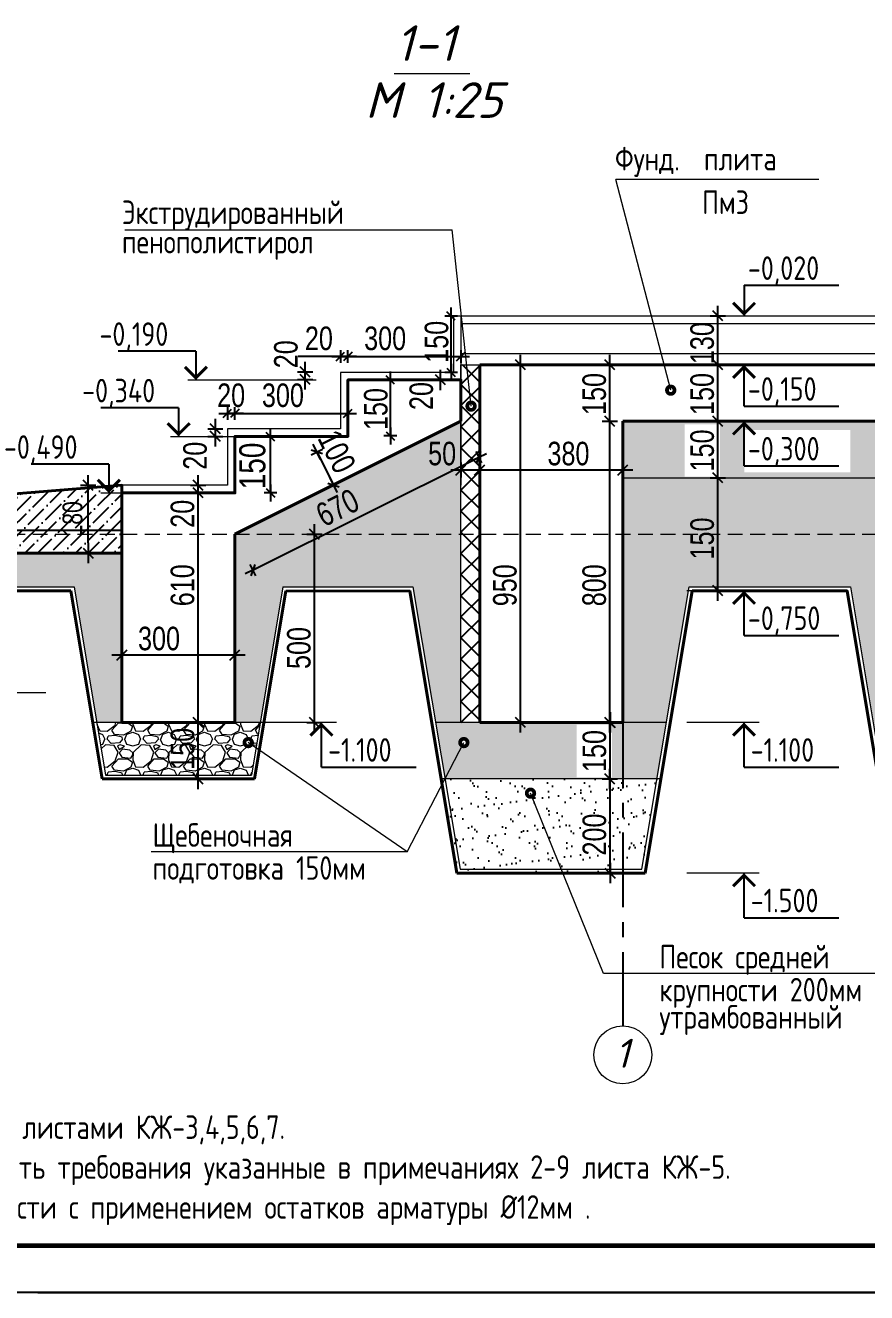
# Model space of a CAD drawing. Extents: x -12289450 to -10763036, y -7834513 to -6150123.
# Drawn here: x -11049079 to -11040144, y -7834506 to -7821041 of the extents above; entities that cross this region are included whole.
import ezdxf

# ---------------------------------------------------------------- set-up
doc = ezdxf.new("R2010")
doc.units = 0
doc.header["$LTSCALE"] = 25
doc.header["$PDMODE"] = 35
doc.linetypes.add('CENTER', pattern=[50.8, 31.75, -6.35, 6.35, -6.35])
doc.linetypes.add('HIDDEN', pattern=[9.525, 6.35, -3.175])
doc.layers.get('DefPoints').update_dxf_attribs({"color": 10, "lineweight": 30})
for name, color, linetype in [('003-ТЕКСТ', 7, 'Continuous'), ('005-РАЗМЕРЫ', 252, 'Continuous'), ('008-ШТРИХОВКА', 252, 'Continuous'), ('014-ОСИ', 251, 'CENTER'), ('Annotation - Text', 7, 'Continuous')]:
    doc.layers.add(name, color=color, linetype=linetype)
for name, color, linetype, lineweight in [('СТЕНЫ', 5, 'Continuous', 40), ('Текст AMS', 7, 'Continuous', 9), ('ФУНДАМЕНТ', 5, 'Continuous', 30)]:
    doc.layers.add(name, color=color, linetype=linetype, lineweight=lineweight)
doc.styles.add('gismo', font='isocpeui.ttf')
doc.styles.add('GOST 2.304', font='cs_gost2304.shx')
doc.styles.add('TXT0', font='txt', dxfattribs={"width": 0.8})
doc.dimstyles.new('Копия РАЗМЕРЫ22', dxfattribs={"dimscale": 30, "dimtxt": 3.7, "dimasz": 0.06, "dimexe": 0, "dimexo": 0, "dimgap": 0.7, "dimtad": 1, "dimdec": 0, "dimzin": 0, "dimdsep": 46, "dimtxsty": 'TXT0', "dimblk1": 'A8MITTA', "dimblk2": 'A8MITTA', "dimsah": 1, "dimcen": 0.2, "dimse1": 1, "dimse2": 1, "dimadec": 0, "dimazin": 0, "dimtp": 6, "dimtm": 6, "dimtfac": 1, "dimtdec": 0, "dimtofl": 0, "dimtmove": 0, "dimatfit": 3, "dimldrblk": 'A8MITTA', "dimfxl": 0, "dimtolj": 1, "dimtzin": 0, "dimarcsym": 0})

# ---------------------------------------------------------------- blocks, each defined once
blk = doc.blocks.new('A8MITTA', base_point=(3180, 3140))
for p, q in [((3170, 3130), (3190, 3150)), ((3180, 3155), (3180, 3125)), ((3160, 3140), (3200, 3140))]:
    blk.add_line(p, q)
blk = doc.blocks.new('*D1504')
at = {"layer": '005-РАЗМЕРЫ', "color": 0, "lineweight": -2, "ltscale": 5, "transparency": 16777216}
blk.add_line((-11046476, -7826003), (-11046476, -7825417), dxfattribs=at)
at = {"layer": 'DefPoints', "color": 0, "ltscale": 5, "transparency": 16777216}
for p in [(-11046476, -7825412), (-11046079, -7825412), (-11046079, -7826008)]:
    blk.add_point(p, dxfattribs=at)
at = {"layer": '005-РАЗМЕРЫ', "color": 0, "lineweight": -2, "ltscale": 5, "transparency": 16777216, "xscale": 4.5, "yscale": 4.5, "zscale": 4.5}
for p, rotation in [((-11046476, -7825412), 90), ((-11046476, -7826008), 270)]:
    blk.add_blockref('A8MITTA', p, dxfattribs=dict(at, rotation=rotation))
at = {"layer": '005-РАЗМЕРЫ', "color": 0, "ltscale": 5, "transparency": 16777216, "insert": (-11046667, -7825722), "char_height": 277.5, "attachment_point": 5, "rotation": 90, "style": 'TXT0'}
blk.add_mtext('\\A1;150', dxfattribs=at)

msp = doc.modelspace()

# ---------------------------------------------------------------- hatches: boundary and pattern name
at = {"layer": '005-РАЗМЕРЫ', "ltscale": 5}
h = msp.add_hatch(dxfattribs=at)
h.set_pattern_fill('AR-SAND', color=256, scale=5, style=0)
h.set_pattern_definition([(37.5, (-11052591.24, -7828447.71), (-8.0002, 244.7066), [0, -193.04, 0, -215.9, 0, -206.375]), (7.5, (-11052591.24, -7828447.7), (224.7616, 358.4126), [0, -104.14, 0, -173.99, 0, -66.675]), (327.5, (-11052747.45, -7828447.71), (395.4962, 0.7186), [0, -63.5, 0, -228.6, 0, -298.45]), (317.5, (-11052747.45, -7828447.7), (381.778, 111.465), [0, -31.75, 0, -149.86, 0, -171.45])])
h.paths.add_polyline_path([(-11048053.7, -7826647.7), (-11050338.4, -7826647.7), (-11050502.3, -7827007.7), (-11048562.5, -7827007.7), (-11048322.5, -7828447.7), (-11048053.7, -7828447.7)])
h.paths.add_polyline_path([(-11050338.4, -7826647.7), (-11051850.6, -7826647.7), (-11051850.6, -7827007.7), (-11050811.7, -7827007.7, -1), (-11050771.8, -7827007.7), (-11050502.3, -7827007.7)])
h.paths.add_polyline_path([(-11051850.6, -7826647.7), (-11052047.8, -7826647.7), (-11052047.8, -7826447.7), (-11052254.2, -7826447.7), (-11052254.2, -7826555.7), (-11052254.2, -7826755.7), (-11052254.2, -7826784.8), (-11052031.2, -7827007.7), (-11051850.6, -7827007.7), (-11051850.6, -7826939.7)])
h.paths.add_polyline_path([(-11052254.2, -7826539.7), (-11052254.2, -7826447.7), (-11052335.2, -7826447.7), (-11052591.2, -7826447.7), (-11052254.2, -7826784.8), (-11052254.2, -7826647.7)])
h.paths.add_polyline_path([(-11046344.9, -7827007.7), (-11044962.5, -7827007.7), (-11044722.5, -7828447.7), (-11044453.7, -7828447.7), (-11044453.7, -7825764.8), (-11044534.9, -7825764.8), (-11044453.7, -7825724.2), (-11044453.7, -7825683.8), (-11044453.7, -7825247.7), (-11046853.7, -7826447.7), (-11046853.7, -7828447.7), (-11046584.9, -7828447.7)])
h.paths.add_polyline_path([(-11042030.3, -7827007.7), (-11041724.7, -7827007.7), (-11041724.7, -7825847.7), (-11042733.7, -7825847.7), (-11042733.7, -7828447.7), (-11042270.3, -7828447.7)])
h.paths.add_polyline_path([(-11039253.7, -7825847.7), (-11041724.7, -7825847.7), (-11041724.7, -7827007.7), (-11040317.1, -7827007.7), (-11040077.1, -7828447.7), (-11039253.7, -7828447.7)])
h.paths.add_polyline_path([(-11037493.7, -7827447.7), (-11038453.7, -7827447.7), (-11038453.7, -7828447.7), (-11037630.3, -7828447.7), (-11037590.3, -7828207.7), (-11037493.7, -7828207.7)])
h.paths.add_polyline_path([(-11036857.2, -7827447.7), (-11036938.2, -7827447.7), (-11037493.7, -7827447.7), (-11037493.7, -7828207.7), (-11036857.2, -7828207.7), (-11036857.2, -7828139.7)])
h.paths.add_polyline_path([(-11036403.6, -7827447.7), (-11036857.2, -7827447.7), (-11036857.2, -7827555.7), (-11036857.2, -7828207.7), (-11036530.3, -7828207.7)])
h.paths.add_polyline_path([(-11044865.1, -7825779.3), (-11044440.1, -7825779.3), (-11044440.1, -7825404.3), (-11044865.1, -7825404.3)], flags=9)
h.paths.add_polyline_path([(-11045959.2, -7826472.7), (-11045400.2, -7826193.2), (-11045567.9, -7825857.8), (-11046126.9, -7826137.3)], flags=24)
h.paths.add_polyline_path([(-11041702.2, -7826771.8), (-11041702.2, -7826213.5), (-11042077.2, -7826213.5), (-11042077.2, -7826771.8)], flags=9)
h.paths.add_polyline_path([(-11036834.7, -7828226.4), (-11036834.7, -7827634.7), (-11037209.7, -7827634.7), (-11037209.7, -7828226.4)], flags=9)
at = {"layer": '005-РАЗМЕРЫ', "lineweight": 9, "ltscale": 5}
h = msp.add_hatch(dxfattribs=at)
h.set_pattern_fill('GRAVEL', color=256, scale=15, style=0)
h.set_pattern_definition([(228.0128, (-11044448.215, -7828666.714), (-3048, -3429), [51.258, -5074.573]), (184.96974, (-11044482.505, -7828704.814), (4571.999998, 381.000022), [87.961, -8708.107]), (132.51045, (-11044570.135, -7828712.434), (3810, -4191), [62.022, -6140.208]), (267.2737, (-11044718.725, -7828807.684), (381, 7620), [80.101, -7929.966]), (292.83365, (-11044722.535, -7828887.694), (-1905, 4572), [78.545, -7775.971]), (357.2737, (-11044692.055, -7828960.084), (-7620, 381), [80.101, -7929.966]), (37.69424, (-11044612.045, -7828963.894), (-4953, -3810), [105.929, -10486.967]), (72.25533, (-11044528.225, -7828899.124), (2667, 8382), [100.008, -9900.7885]), (121.42957, (-11044497.745, -7828803.874), (-3048, 4953), [80.372, -7956.832]), (175.23636, (-11044539.655, -7828735.294), (4191, -381), [91.757, -4496.091]), (222.39744, (-11044631.095, -7828727.674), (-4572, -4191), [118.662, -11747.516]), (138.81407, (-11044341.535, -7828811.494), (-2667, 2286), [40.501, -4009.585]), (171.46923, (-11044372.015, -7828784.824), (4953, -762), [77.052, -7628.196]), (225, (-11044448.22, -7828773.4), (-5e-14, -381), [53.881, -484.934]), (203.1986, (-11044474.885, -7828727.674), (1905, 762), [29.016, -2872.593]), (291.8014, (-11044501.555, -7828739.104), (-381, 1143), [41.035, -2010.713]), (30.96376, (-11044486.315, -7828777.204), (1143, 762), [66.648, -2154.945]), (161.565, (-11044429.17, -7828742.91), (762, -381), [48.193, -1156.635]), (16.38954, (-11044722.535, -7828739.104), (3810, 1143), [67.513, -6683.824]), (70.34618, (-11044657.765, -7828720.054), (-1524, -4191), [56.64, -5607.332]), (293.1986, (-11044429.165, -7828666.714), (-762, 1905), [58.032, -2843.578]), (343.61046, (-11044406.305, -7828720.054), (-3810, 1143), [67.513, -6683.824]), (339.44395, (-11044722.535, -7828975.324), (-1905, 762), [65.105, -3190.16]), (294.77514, (-11044661.575, -7828998.184), (-1905, 4191), [54.551, -5400.539]), (66.8014, (-11044425.355, -7829047.714), (762, 1905), [58.032, -2843.578]), (17.35402, (-11044402.495, -7828994.374), (-4953, -1524), [63.867, -6322.856]), (69.44395, (-11044612.045, -7829047.714), (-762, -1905), [32.553, -3222.713]), (101.3099, (-11044448.215, -7829047.714), (-381, 1524), [19.427, -1923.299]), (165.9638, (-11044452.025, -7829028.66), (1143, -381), [78.545, -1492.358]), (186.009, (-11044528.225, -7829009.614), (3810, 381), [72.79, -7206.205]), (303.6901, (-11044486.32, -7828811.49), (-381, 762), [54.949, -1318.766]), (353.15723, (-11044455.835, -7828857.214), (6477, -762), [95.9335, -9497.401]), (60.9454, (-11044360.585, -7828868.644), (-1524, -2667), [39.226, -3883.409]), (90, (-11044341.54, -7828834.35), (-381, 381), [22.86, -358.14]), (120.25644, (-11044535.845, -7828998.184), (1524, -2667), [52.93, -5240.091]), (48.0128, (-11044562.515, -7828952.464), (3048, 3429), [102.516, -5023.314]), (0, (-11044493.94, -7828876.26), (381, 381), [99.06, -281.94]), (325.30485, (-11044394.875, -7828876.264), (3810, -2667), [60.241, -5963.8975]), (254.0546, (-11044345.345, -7828910.554), (-381, -1524), [55.474, -2718.248]), (207.64598, (-11044360.585, -7828963.894), (-7239, -3810), [90.322, -8941.87]), (175.42608, (-11044440.595, -7829005.804), (-4953, 381), [95.5544, -9459.877])])
h.paths.add_polyline_path([(-11036857.2, -7826847.7), (-11036857.2, -7827447.7), (-11036403.6, -7827447.7), (-11036330.3, -7827007.7), (-11036293.7, -7827007.7), (-11036293.7, -7826847.7)])
h.paths.add_polyline_path([(-11037493.7, -7827447.7), (-11036857.2, -7827447.7), (-11036857.2, -7826847.7), (-11037493.7, -7826847.7)])
h.paths.add_polyline_path([(-11037493.7, -7827447.7), (-11037493.7, -7826847.7), (-11038453.7, -7826847.7), (-11038453.7, -7827447.7)])
edge = h.paths.add_edge_path()
edge.add_line((-11037730.3, -7829047.7), (-11037729, -7829039.8))
edge.add_line((-11037729, -7829039.8), (-11037934.8, -7828643.2))
edge.add_arc((-11037925.6, -7828661), 19.9, 0, 117.42377, ccw=False)
edge.add_arc((-11037925.6, -7828661), 19.9, -242.57623, 0, ccw=False)
edge.add_line((-11037934.8, -7828643.2), (-11037729, -7829039.8))
edge.add_line((-11037729, -7829039.8), (-11037630.3, -7828447.7))
edge.add_line((-11037630.3, -7828447.7), (-11037982.6, -7828447.7))
edge.add_line((-11037982.6, -7828447.7), (-11038591.3, -7828447.7))
edge.add_line((-11038591.3, -7828447.7), (-11038591.3, -7829047.7))
edge.add_line((-11038591.3, -7829047.7), (-11037730.3, -7829047.7))
h.paths.add_polyline_path([(-11038591.3, -7829047.7), (-11038591.3, -7828447.7), (-11040077.1, -7828447.7), (-11039977.1, -7829047.7)])
h.paths.add_polyline_path([(-11042270.3, -7828447.7), (-11042869.6, -7828447.7), (-11042869.6, -7829047.7), (-11042370.3, -7829047.7)])
edge = h.paths.add_edge_path()
edge.add_line((-11042869.6, -7829047.7), (-11042869.6, -7828447.7))
edge.add_line((-11042869.6, -7828447.7), (-11044722.5, -7828447.7))
edge.add_line((-11044722.5, -7828447.7), (-11044622.5, -7829047.7))
edge.add_line((-11044622.5, -7829047.7), (-11044431, -7828678.7))
edge.add_arc((-11044421.9, -7828661), 19.9, 0, 242.57623, ccw=False)
edge.add_arc((-11044421.9, -7828661), 19.9, -117.42377, 0, ccw=False)
edge.add_line((-11044431, -7828678.7), (-11044622.5, -7829047.7))
edge.add_line((-11044622.5, -7829047.7), (-11042869.6, -7829047.7))
h.paths.add_polyline_path([(-11041724.7, -7825847.7), (-11041724.7, -7825247.7), (-11042733.7, -7825247.7), (-11042733.7, -7825847.7)])
h.paths.add_polyline_path([(-11039253.7, -7825847.7), (-11039253.7, -7825247.7), (-11041724.7, -7825247.7), (-11041724.7, -7825847.7)])
h.paths.add_polyline_path([(-11036834.7, -7827436.8), (-11036834.7, -7826878.5), (-11037209.7, -7826878.5), (-11037209.7, -7827436.8)])
h.paths.add_polyline_path([(-11038568.8, -7829030.3), (-11038568.8, -7828471.9), (-11038943.8, -7828471.9), (-11038943.8, -7829030.3)])
h.paths.add_polyline_path([(-11042847.1, -7829030.3), (-11042847.1, -7828471.9), (-11043222.1, -7828471.9), (-11043222.1, -7829030.3)])
h.paths.add_polyline_path([(-11041702.2, -7825836.5), (-11041702.2, -7825278.1), (-11042077.2, -7825278.1), (-11042077.2, -7825836.5)])
h.paths.add_polyline_path([(-11041442.7, -7825789.4), (-11040317.7, -7825789.4), (-11040317.7, -7825339.4), (-11041442.7, -7825339.4)], flags=16)
h.paths.add_polyline_path([(-11036015.1, -7826247.7), (-11036015.1, -7825647.7), (-11036533.7, -7825647.7), (-11036533.7, -7826247.7)])
h = msp.add_hatch(dxfattribs=at)
h.set_pattern_fill('GRAVEL', color=256, scale=15, style=0)
h.set_pattern_definition([(228.0128, (-11048048.215, -7828626.714), (-3048, -3429), [51.258, -5074.573]), (184.9697, (-11048082.505, -7828664.814), (4572, 381.00002), [87.961, -8708.107]), (132.5104, (-11048170.135, -7828672.434), (3810, -4191), [62.022, -6140.208]), (267.2737, (-11048318.725, -7828767.684), (381, 7620), [80.1, -7929.966]), (292.8337, (-11048322.535, -7828847.694), (-1905, 4572), [78.545, -7775.971]), (357.2737, (-11048292.055, -7828920.084), (-7620, 381), [80.1, -7929.966]), (37.6942, (-11048212.045, -7828923.894), (-4953, -3810), [105.929, -10486.967]), (72.2553, (-11048128.225, -7828859.124), (2667, 8382), [100.008, -9900.788]), (121.4296, (-11048097.745, -7828763.874), (-3048, 4953), [80.372, -7956.832]), (175.2364, (-11048139.655, -7828695.294), (4191, -381), [91.757, -4496.09]), (222.3974, (-11048231.095, -7828687.674), (-4572, -4191), [118.662, -11747.516]), (138.814, (-11047941.535, -7828771.494), (-2667, 2286), [40.5, -4009.585]), (171.4692, (-11047972.015, -7828744.824), (4953, -762), [77.052, -7628.196]), (225, (-11048048.22, -7828733.4), (-5e-14, -381), [53.88, -484.934]), (203.1986, (-11048074.885, -7828687.674), (1905, 762), [29.016, -2872.593]), (291.8014, (-11048101.555, -7828699.104), (-381, 1143), [41.035, -2010.713]), (30.964, (-11048086.315, -7828737.204), (1143, 762), [66.648, -2154.945]), (161.565, (-11048029.17, -7828702.91), (762, -381), [48.193, -1156.635]), (16.3895, (-11048322.535, -7828699.104), (3810, 1143), [67.513, -6683.824]), (70.3462, (-11048257.765, -7828680.054), (-1524, -4191), [56.64, -5607.332]), (293.1986, (-11048029.165, -7828626.714), (-762, 1905), [58.032, -2843.578]), (343.6105, (-11048006.305, -7828680.054), (-3810, 1143), [67.513, -6683.824]), (339.444, (-11048322.535, -7828935.324), (-1905, 762), [65.105, -3190.16]), (294.7751, (-11048261.575, -7828958.184), (-1905, 4191), [54.55, -5400.54]), (66.8014, (-11048025.355, -7829007.714), (762, 1905), [58.032, -2843.578]), (17.354, (-11048002.495, -7828954.374), (-4953, -1524), [63.867, -6322.856]), (69.444, (-11048212.045, -7829007.714), (-762, -1905), [32.553, -3222.713]), (101.31, (-11048048.215, -7829007.714), (-381, 1524), [19.427, -1923.3]), (165.964, (-11048052.025, -7828988.66), (1143, -381), [78.545, -1492.36]), (186.009, (-11048128.225, -7828969.614), (3810, 381), [72.79, -7206.205]), (303.69, (-11048086.32, -7828771.49), (-381, 762), [54.95, -1318.766]), (353.1572, (-11048055.835, -7828817.214), (6477, -762), [95.934, -9497.401]), (60.9454, (-11047960.585, -7828828.644), (-1524, -2667), [39.226, -3883.41]), (90, (-11047941.54, -7828794.35), (-381, 381), [22.86, -358.14]), (120.2564, (-11048135.845, -7828958.184), (1524, -2667), [52.93, -5240.091]), (48.0128, (-11048162.515, -7828912.464), (3048, 3429), [102.516, -5023.314]), (0, (-11048093.94, -7828836.26), (381, 381), [99.06, -281.94]), (325.3048, (-11047994.875, -7828836.264), (3810, -2667), [60.241, -5963.898]), (254.0546, (-11047945.345, -7828870.554), (-381, -1524), [55.474, -2718.248]), (207.646, (-11047960.585, -7828923.894), (-7239, -3810), [90.322, -8941.87]), (175.4261, (-11048040.595, -7828965.804), (-4953, 381), [95.554, -9459.877])])
h.paths.add_polyline_path([(-11047244.3, -7829007.7), (-11047244.3, -7828939.7), (-11047244.3, -7828447.7), (-11048322.5, -7828447.7), (-11048229.2, -7829007.7)])
h.paths.add_polyline_path([(-11047244.3, -7829007.7), (-11046678.2, -7829007.7), (-11046629.9, -7828717.6), (-11046695.8, -7828672.3, -0.7364783), (-11046732.2, -7828661, -1.3578133), (-11046695.8, -7828672.3), (-11046629.9, -7828717.6), (-11046584.9, -7828447.7), (-11047244.3, -7828447.7), (-11047244.3, -7828555.7)])
h.paths.add_polyline_path([(-11047221.8, -7829006.5), (-11047221.8, -7828448.1), (-11047596.8, -7828448.1), (-11047596.8, -7829006.5)], flags=9)
at = {"layer": '005-РАЗМЕРЫ', "ltscale": 5}
h = msp.add_hatch(dxfattribs=at)
h.set_pattern_fill('AR-SAND', color=256, scale=5, style=0)
h.set_pattern_definition([(37.5, (-11044653.23, -7830047.71), (-8, 244.7066), [0, -193.04, 0, -215.9, 0, -206.375]), (7.5, (-11044653.23, -7830047.7), (224.762, 358.413), [0, -104.14, 0, -173.99, 0, -66.675]), (327.5, (-11044809.44, -7830047.71), (395.496, 0.7186), [0, -63.5, 0, -228.6, 0, -298.45]), (317.5, (-11044809.44, -7830047.7), (381.778, 111.465), [0, -31.75, 0, -149.86, 0, -171.45])])
h.paths.add_polyline_path([(-11039240.4, -7829363.1, -0.4800513), (-11039264.7, -7829382.6), (-11039413, -7830047.7), (-11037856.4, -7830047.7), (-11037698.3, -7829099), (-11037724.9, -7829047.7), (-11040017.7, -7829047.7), (-11039851, -7830047.7), (-11039413, -7830047.7), (-11039264.7, -7829382.6, -0.3513045), (-11039280.3, -7829363.1, -1)])
h.paths.add_polyline_path([(-11038591.3, -7830007.7), (-11037890.3, -7830007.7), (-11037730.3, -7829047.7), (-11038591.3, -7829047.7)], flags=16)
h.paths.add_polyline_path([(-11043370.1, -7830047.7), (-11042733.7, -7830047.7), (-11042733.7, -7829047.7), (-11044622.5, -7829047.7), (-11044653.2, -7829106.9), (-11044496.4, -7830047.7), (-11043910.6, -7830047.7), (-11043370.1, -7830047.7), (-11043706.3, -7829217.3, -0.5319345), (-11043733.7, -7829198.8, -1), (-11043693.8, -7829198.8, -0.3055389), (-11043706.3, -7829217.3)])
h.paths.add_polyline_path([(-11042733.7, -7830007.7), (-11042530.3, -7830007.7), (-11042370.3, -7829047.7), (-11042733.7, -7829047.7)])
h.paths.add_polyline_path([(-11038568.8, -7829933.8), (-11038568.8, -7829342.1), (-11038943.8, -7829342.1), (-11038943.8, -7829933.8)], flags=24)
h.paths.add_polyline_path([(-11042847.1, -7829933.8), (-11042847.1, -7829342.1), (-11043222.1, -7829342.1), (-11043222.1, -7829933.8)], flags=24)
at = {"layer": '008-ШТРИХОВКА', "ltscale": 5}
h = msp.add_hatch(dxfattribs=at)
h.set_pattern_fill('ANSI37', color=256, scale=50, style=0)
h.set_pattern_definition([(45, (-11044453.72, -7828447.71), (-112.2532, 112.2532), []), (135, (-11044453.72, -7828447.71), (-112.2532, -112.2532), [])])
h.paths.add_polyline_path([(-11044253.7, -7824647.7), (-11044453.7, -7824647.7), (-11044453.7, -7825702.8), (-11044374.3, -7825765.9, -0.7103054), (-11044338.7, -7825778.3, -1), (-11044378.6, -7825778.3, -0.1693818), (-11044374.3, -7825765.9), (-11044453.7, -7825702.8), (-11044453.7, -7827047.7), (-11044253.7, -7827047.7)])
h.paths.add_polyline_path([(-11044253.7, -7827047.7), (-11044453.7, -7827047.7), (-11044453.7, -7828447.7), (-11044253.7, -7828447.7)])
h.paths.add_polyline_path([(-11038253.7, -7824647.7), (-11036733.7, -7824647.7), (-11036733.7, -7824607.7), (-11038253.7, -7824607.7), (-11038253.7, -7823807.7), (-11036733.7, -7823807.7), (-11036733.7, -7823787.7), (-11038253.7, -7823787.7), (-11038253.7, -7823527.7), (-11038533.7, -7823527.7), (-11038533.7, -7824647.7), (-11038511.9, -7824647.7), (-11038453.7, -7824647.7), (-11038453.7, -7826847.7), (-11038053.7, -7826847.7), (-11037493.7, -7826847.7), (-11037493.7, -7826647.7), (-11038253.7, -7826647.7)])
h.paths.add_polyline_path([(-11036533.7, -7825647.7), (-11036054, -7825647.7), (-11036099.5, -7825447.7), (-11036733.7, -7825447.7), (-11036733.7, -7826647.7), (-11037493.7, -7826647.7), (-11037493.7, -7826847.7), (-11036857.2, -7826847.7), (-11036857.2, -7826847.7), (-11036857.2, -7826847.7), (-11036776.2, -7826847.7), (-11036533.7, -7826847.7)])
h.paths.add_polyline_path([(-11035407, -7825691.6), (-11035407, -7825266.6), (-11035782, -7825266.6), (-11035782, -7825691.6)], flags=9)
h.paths.add_polyline_path([(-11036015.1, -7825647.7), (-11036015.1, -7825447.7), (-11036099.5, -7825447.7), (-11036054, -7825647.7)])
at = {"layer": '008-ШТРИХОВКА', "ltscale": 4}
h = msp.add_hatch(dxfattribs=at)
h.set_pattern_fill('ANSI36', color=256, scale=30, style=0)
h.set_pattern_definition([(45, (-11052047.8, -7826647.71), (50.514, 185.2178), [238.125, -47.625, 0, -47.625])])
h.paths.add_polyline_path([(-11048412.9, -7826007.7), (-11048412.9, -7825956.5), (-11051850.6, -7826231.9), (-11051850.6, -7826355.7), (-11051850.6, -7826403.7), (-11048412.9, -7826403.7)])
h.paths.add_polyline_path([(-11048053.7, -7825927.7), (-11048412.9, -7825956.5), (-11048412.9, -7826035.7), (-11048412.9, -7826403.7), (-11048053.7, -7826403.7)])
h.paths.add_polyline_path([(-11048053.7, -7826403.7), (-11048412.9, -7826403.7), (-11051850.6, -7826403.7), (-11051850.6, -7826647.7), (-11050043.2, -7826647.7), (-11049973.9, -7826518.1, -0.2765808), (-11049984.4, -7826500.5, -1), (-11049944.5, -7826500.5, -0.5666851), (-11049973.9, -7826518.1), (-11050043.2, -7826647.7), (-11048053.7, -7826647.7)])
h.paths.add_polyline_path([(-11051850.6, -7826403.7), (-11052047.8, -7826403.7), (-11052047.8, -7826647.7), (-11051850.6, -7826647.7)])
h.paths.add_polyline_path([(-11051850.6, -7826231.9), (-11052047.8, -7826247.7), (-11052047.8, -7826403.7), (-11051850.6, -7826403.7), (-11051850.6, -7826355.7)])
h.paths.add_polyline_path([(-11048420.4, -7826518.8), (-11048420.4, -7826049.8), (-11048735.4, -7826049.8), (-11048735.4, -7826518.8)], flags=9)
h.paths.add_polyline_path([(-11050079.9, -7826426.2), (-11049388.2, -7826426.2), (-11049388.2, -7826051.2), (-11050079.9, -7826051.2)], flags=9)

# ---------------------------------------------------------------- linework, layer by layer
at = {"lineweight": 13, "ltscale": 20}
for p, q in [((-11040650.9, -7822678.2), (-11042808.8, -7822678.2)), ((-11042224.9, -7824916.8), (-11042808.8, -7822678.2)), ((-11048022.4, -7823212.2), (-11044547.5, -7823212.2)), ((-11044345.3, -7825086.5), (-11044547.5, -7823212.2)), ((-11048862.5, -7828132.9), (-11051014.5, -7828132.9)), ((-11045024.2, -7829821.9), (-11046712.3, -7828661)), ((-11045024.2, -7829821.9), (-11044421.9, -7828661)), ((-11042938.2, -7831114.6), (-11043713.8, -7829198.8)), ((-11045024.2, -7829821.9), (-11047741.5, -7829821.9)), ((-11039651, -7831114.6), (-11042938.2, -7831114.6))]:
    msp.add_line(p, q, dxfattribs=at)
at = {"linetype": 'Continuous', "lineweight": 25, "ltscale": 20}
for p, q in [((-11041446.2, -7823802.7), (-11040439.9, -7823802.7)), ((-11041446.2, -7823802.7), (-11041446.2, -7824127.7)), ((-11047267.9, -7824503.9), (-11048093.5, -7824503.9)), ((-11047267.9, -7824503.9), (-11048093.5, -7824503.9)), ((-11047267.9, -7824503.9), (-11047267.9, -7824807.7)), ((-11041446.2, -7824935), (-11041446.2, -7824647.7)), ((-11041446.2, -7825086.7), (-11041446.2, -7824647.7)), ((-11047451.5, -7825103.9), (-11048277.1, -7825103.9)), ((-11047451.5, -7825103.9), (-11048277.1, -7825103.9)), ((-11047451.5, -7825103.9), (-11047451.5, -7825407.7)), ((-11047451.5, -7825103.9), (-11047451.5, -7825407.7)), ((-11041446.2, -7825086.7), (-11040439.9, -7825086.7)), ((-11041446.2, -7825535), (-11041446.2, -7825247.7)), ((-11041446.2, -7825722), (-11041446.2, -7825247.7)), ((-11048192.6, -7825703.9), (-11049018.2, -7825703.9)), ((-11048192.6, -7825703.9), (-11049018.2, -7825703.9)), ((-11048192.6, -7825703.9), (-11048192.6, -7826007.7)), ((-11048192.6, -7825703.9), (-11048192.6, -7826007.7)), ((-11041446.2, -7825722), (-11040439.9, -7825722)), ((-11041446.2, -7827335), (-11041446.2, -7827047.7)), ((-11041446.2, -7827522), (-11041446.2, -7827047.7)), ((-11041446.2, -7827522), (-11040439.9, -7827522)), ((-11045934.7, -7828735), (-11045934.7, -7828447.7)), ((-11045934.7, -7828922), (-11045934.7, -7828447.7)), ((-11041446.2, -7828735), (-11041446.2, -7828447.7)), ((-11041446.2, -7828922), (-11041446.2, -7828447.7)), ((-11045934.7, -7828922), (-11044928.4, -7828922)), ((-11041446.2, -7828922), (-11040439.9, -7828922)), ((-11041446.2, -7830335), (-11041446.2, -7830047.7)), ((-11041446.2, -7830522), (-11041446.2, -7830047.7)), ((-11041446.2, -7830522), (-11040439.9, -7830522))]:
    msp.add_line(p, q, dxfattribs=at)
at = {"linetype": 'Continuous', "lineweight": 25, "ltscale": 20, "const_width": 32}
for points in [[(-11041562.9, -7823988.4), (-11041446.2, -7824105.1), (-11041329.5, -7823988.4)], [(-11047151.2, -7824668.4), (-11047267.9, -7824785.1), (-11047384.6, -7824668.4)], [(-11047151.2, -7824668.4), (-11047267.9, -7824785.1), (-11047384.6, -7824668.4)], [(-11041562.9, -7824787), (-11041446.2, -7824670.3), (-11041329.5, -7824787)], [(-11041562.9, -7824787), (-11041446.2, -7824670.3), (-11041329.5, -7824787)], [(-11047334.8, -7825268.4), (-11047451.5, -7825385.1), (-11047568.2, -7825268.4)], [(-11047334.8, -7825268.4), (-11047451.5, -7825385.1), (-11047568.2, -7825268.4)], [(-11041562.9, -7825387), (-11041446.2, -7825270.3), (-11041329.5, -7825387)], [(-11041562.9, -7825387), (-11041446.2, -7825270.3), (-11041329.5, -7825387)], [(-11048076, -7825868.4), (-11048192.6, -7825985.1), (-11048309.3, -7825868.4)], [(-11048076, -7825868.4), (-11048192.6, -7825985.1), (-11048309.3, -7825868.4)], [(-11041562.9, -7827187), (-11041446.2, -7827070.3), (-11041329.5, -7827187)], [(-11041562.9, -7827187), (-11041446.2, -7827070.3), (-11041329.5, -7827187)], [(-11046051.4, -7828587), (-11045934.7, -7828470.3), (-11045818, -7828587)], [(-11046051.4, -7828587), (-11045934.7, -7828470.3), (-11045818, -7828587)], [(-11041562.9, -7828587), (-11041446.2, -7828470.3), (-11041329.5, -7828587)], [(-11041562.9, -7828587), (-11041446.2, -7828470.3), (-11041329.5, -7828587)], [(-11041562.9, -7830187), (-11041446.2, -7830070.3), (-11041329.5, -7830187)], [(-11041562.9, -7830187), (-11041446.2, -7830070.3), (-11041329.5, -7830187)]]:
    msp.add_lwpolyline(points, dxfattribs=at)
at = {"lineweight": 25, "ltscale": 20, "const_width": 79.8}
for points in [[(-11042204.9, -7824916.8, 1), (-11042244.8, -7824916.8, 1)], [(-11044325.3, -7825086.5, 1), (-11044365.2, -7825086.5, 1)], [(-11046692.3, -7828661, 1), (-11046732.2, -7828661, 1)], [(-11044401.9, -7828661, 1), (-11044441.8, -7828661, 1)], [(-11043693.8, -7829198.8, 1), (-11043733.7, -7829198.8, 1)]]:
    msp.add_lwpolyline(points, format="xyb", close=True, dxfattribs=at)
at = {"linetype": 'Continuous', "lineweight": 60, "ltscale": 75, "extrusion": (0, 1, 0), "elevation": -7834005.3}
msp.add_lwpolyline([(11055033.6, 0), (11015544.5, 0)], dxfattribs=at)
at = {"linetype": 'Continuous', "lineweight": 25, "ltscale": 75, "extrusion": (0, 1, 0)}
for points, elevation in [([(11015050.9, 0), (11057035.1, 0)], -7834505.6), ([(11015035.3, 0), (11057035.1, 0)], -7834505.6), ([(11048945.6, 0), (11023908.7, 0)], -7834505.5)]:
    msp.add_lwpolyline(points, dxfattribs=dict(at, elevation=elevation))
at = {"layer": '003-ТЕКСТ', "color": 254}
msp.add_line((-11023911.2, -7834505.5), (-11048945.6, -7834505.5), dxfattribs=at)
at = {"layer": '005-РАЗМЕРЫ', "ltscale": 5}
for p, q in [((-11044557.7, -7824723.2), (-11044557.7, -7824132.2)), ((-11041724.7, -7827047.7), (-11041724.7, -7824048)), ((-11045738.2, -7824558.9), (-11046180.7, -7824558.9)), ((-11045649.2, -7824558.9), (-11045644.7, -7824558.9)), ((-11045649.2, -7824558.9), (-11044458.2, -7824558.9)), ((-11043820.2, -7828447.7), (-11043820.2, -7824647.7)), ((-11042871.3, -7828447.7), (-11042871.3, -7824647.7)), ((-11046107.9, -7824911), (-11046107.9, -7824723)), ((-11045202.8, -7825398.5), (-11045202.8, -7824812.2)), ((-11044669.7, -7824911), (-11044669.7, -7824723)), ((-11046938.2, -7825163.7), (-11046942.7, -7825163.7)), ((-11046849.2, -7825163.7), (-11045658.2, -7825163.7)), ((-11046849.2, -7825163.7), (-11046844.7, -7825163.7)), ((-11047061.3, -7825515.7), (-11047061.3, -7825327.7)), ((-11045981.6, -7825576.7), (-11045809.6, -7825920.6)), ((-11046659.1, -7826826.9), (-11044267.1, -7825630.9)), ((-11044294.6, -7825764.8), (-11042694.7, -7825764.8)), ((-11047244.3, -7829047.7), (-11047244.3, -7825927.7)), ((-11052048.3, -7826403.7), (-11048059.1, -7826403.7)), ((-11046008.5, -7828555.7), (-11046008.5, -7826447.7)), ((-11048094.6, -7827729.8), (-11046808.5, -7827729.8)), ((-11042869.6, -7830047.7), (-11042869.6, -7828339.7))]:
    msp.add_line(p, q, dxfattribs=at)
msp.add_lwpolyline([(-11048412.9, -7826539.7), (-11048412.9, -7826007.7)], dxfattribs=at)
at = {"layer": '014-ОСИ'}
msp.add_line((-11042733.7, -7825807.5), (-11042733.7, -7831671.1), dxfattribs=at)
at = {"layer": 'Annotation - Text', "color": 0, "lineweight": 20}
msp.add_circle((-11042733.7, -7831979.1), 308, dxfattribs=at)
at = {"layer": 'СТЕНЫ', "lineweight": 40, "ltscale": 10}
for p, q in [((-11044253.7, -7828447.7), (-11044253.7, -7824647.7)), ((-11042733.7, -7825247.7), (-11042733.7, -7828447.7)), ((-11042733.7, -7828447.7), (-11044253.7, -7828447.7))]:
    msp.add_line(p, q, dxfattribs=at)
at = {"layer": 'СТЕНЫ', "color": 0, "lineweight": 5, "ltscale": 4}
for p, q in [((-11047353.2, -7824807.7), (-11045989.6, -7824807.7)), ((-11047536.8, -7825407.7), (-11046853.7, -7825407.7)), ((-11048278, -7826007.7), (-11047594.9, -7826007.7)), ((-11041285.9, -7827047.7), (-11042052, -7827047.7)), ((-11041210.5, -7827047.7), (-11041976.6, -7827047.7)), ((-11045774.3, -7828447.7), (-11046540.5, -7828447.7)), ((-11041285.9, -7828447.7), (-11042052, -7828447.7)), ((-11041285.9, -7830047.7), (-11042052, -7830047.7))]:
    msp.add_line(p, q, dxfattribs=at)
at = {"layer": 'СТЕНЫ', "color": 4, "lineweight": 9, "ltscale": 10}
for p, q in [((-11052031.2, -7827007.7), (-11048562.5, -7827007.7)), ((-11048562.5, -7827007.7), (-11048229.2, -7829007.7)), ((-11046344.9, -7827007.7), (-11046678.2, -7829007.7)), ((-11046344.9, -7827007.7), (-11044962.5, -7827007.7)), ((-11044962.5, -7827007.7), (-11044462.5, -7830007.7)), ((-11042530.3, -7830007.7), (-11042030.3, -7827007.7)), ((-11042030.3, -7827007.7), (-11040317.1, -7827007.7)), ((-11040317.1, -7827007.7), (-11039817.1, -7830007.7)), ((-11048229.2, -7829007.7), (-11046678.2, -7829007.7)), ((-11044462.5, -7830007.7), (-11042530.3, -7830007.7))]:
    msp.add_line(p, q, dxfattribs=at)
at = {"layer": 'СТЕНЫ', "linetype": 'Continuous', "lineweight": 35, "ltscale": 75}
for p, q in [((-11048263.1, -7829047.7), (-11048596.4, -7827047.7)), ((-11046644.4, -7829047.7), (-11046311, -7827047.7)), ((-11046311, -7827047.7), (-11044991.2, -7827047.7)), ((-11044496.4, -7830047.7), (-11044996.4, -7827047.7)), ((-11042496.4, -7830047.7), (-11041996.4, -7827047.7)), ((-11039851, -7830047.7), (-11040351, -7827047.7)), ((-11044496.4, -7830047.7), (-11043910.6, -7830047.7)), ((-11044491, -7830047.7), (-11042496.4, -7830047.7))]:
    msp.add_line(p, q, dxfattribs=at)
at = {"layer": 'СТЕНЫ', "ltscale": 3}
for p, q in [((-11048596.4, -7827047.7), (-11048263.1, -7829047.7)), ((-11046311, -7827047.7), (-11046644.4, -7829047.7)), ((-11044996.4, -7827047.7), (-11044496.4, -7830047.7)), ((-11042496.4, -7830047.7), (-11041996.4, -7827047.7)), ((-11041996.4, -7827047.7), (-11040351, -7827047.7)), ((-11040351, -7827047.7), (-11039851, -7830047.7)), ((-11048263.1, -7829047.7), (-11046644.4, -7829047.7)), ((-11044496.4, -7830047.7), (-11042496.4, -7830047.7))]:
    msp.add_line(p, q, dxfattribs=at)
at = {"layer": 'СТЕНЫ', "lineweight": 9, "ltscale": 3}
for points in [[(-11044533.7, -7824127.7), (-11044533.7, -7824727.7), (-11045733.7, -7824727.7), (-11045733.7, -7825327.7), (-11046933.7, -7825327.7), (-11046933.7, -7825927.7), (-11048053.7, -7825927.7), (-11048053.7, -7825927.7)], [(-11044533.7, -7824127.7), (-11038533.7, -7824127.7)], [(-11044453.7, -7824127.7), (-11044453.7, -7825927.7)], [(-11044453.7, -7824207.7), (-11038533.7, -7824207.7)], [(-11044453.7, -7824527.7), (-11038533.7, -7824527.7)]]:
    msp.add_lwpolyline(points, dxfattribs=at)
at = {"layer": 'СТЕНЫ', "lineweight": 9, "ltscale": 4}
for points in [[(-11044253.7, -7824647.7), (-11044253.7, -7828447.7), (-11044453.7, -7828447.7), (-11044453.7, -7824647.7), (-11044253.7, -7824647.7)], [(-11042733.7, -7825847.7), (-11039253.7, -7825847.7)]]:
    msp.add_lwpolyline(points, dxfattribs=at)
at = {"layer": 'СТЕНЫ', "lineweight": 40, "ltscale": 10}
for points in [[(-11044253.7, -7824647.7), (-11038453.7, -7824647.7), (-11038453.7, -7828447.7), (-11039253.7, -7828447.7), (-11039253.7, -7825247.7), (-11039253.7, -7825247.7), (-11042733.7, -7825247.7)], [(-11048053.7, -7826647.7), (-11048053.7, -7825927.7), (-11052047.8, -7826247.7), (-11052047.8, -7826647.7)], [(-11052047.8, -7826647.7), (-11052047.8, -7826647.7), (-11048053.7, -7826647.7)]]:
    msp.add_lwpolyline(points, dxfattribs=at)
at = {"layer": 'СТЕНЫ', "ltscale": 3}
for points in [[(-11044453.7, -7825247.7), (-11044453.7, -7824807.7), (-11045653.7, -7824807.7), (-11045653.7, -7825407.7), (-11046853.7, -7825407.7), (-11046853.7, -7826007.7), (-11048053.7, -7826007.7), (-11048053.7, -7826527.7)], [(-11046853.7, -7826447.7), (-11044453.7, -7825247.7)], [(-11052647.8, -7826447.7), (-11052047.8, -7827047.7), (-11048596.4, -7827047.7)], [(-11048053.7, -7826447.7), (-11048053.7, -7828447.7), (-11046853.7, -7828447.7), (-11046853.7, -7826447.7)]]:
    msp.add_lwpolyline(points, dxfattribs=at)
at = {"layer": 'СТЕНЫ', "linetype": 'Continuous', "lineweight": 35, "ltscale": 75}
for points in [[(-11046173, -7827047.7), (-11044996.4, -7827047.7)], [(-11040351, -7827047.7), (-11040351, -7827047.7), (-11041996.4, -7827047.7)]]:
    msp.add_lwpolyline(points, dxfattribs=at)
at = {"layer": 'Текст AMS', "linetype": 'Continuous', "lineweight": 5, "ltscale": 75}
msp.add_lwpolyline([(-11045162.5, -7821551.7), (-11044358.3, -7821551.7)], dxfattribs=at)
at = {"layer": 'ФУНДАМЕНТ', "color": 0, "linetype": 'HIDDEN', "lineweight": 5}
msp.add_lwpolyline([(-11052335.2, -7826447.7), (-11038453.7, -7826447.7)], dxfattribs=at)
at = {"layer": 'ФУНДАМЕНТ', "lineweight": 5}
for points in [[(-11046544.4, -7828447.7), (-11048363.1, -7828447.7)], [(-11042273, -7828447.7), (-11044719.8, -7828447.7)], [(-11046644.4, -7829047.7), (-11048263.1, -7829047.7)], [(-11042332.5, -7829047.7), (-11044660.4, -7829047.7)]]:
    msp.add_lwpolyline(points, dxfattribs=at)

# ---------------------------------------------------------------- block references
at = {"layer": '005-РАЗМЕРЫ', "ltscale": 5}
for p, xscale, yscale, zscale, rotation in [((-11044557.7, -7824127.7), 4.5, 4.5, 4.5, 90), ((-11041724.7, -7824127.7), 5.399999999999636, 5.399999999999636, 5.399999999999636, 90), ((-11045653.7, -7824558.9), 4.5, 4.5, 4.5, 180), ((-11045653.7, -7824558.9), 4.5, 4.5, 4.5, 180), ((-11043820.2, -7824647.7), 5.399999999999636, 5.399999999999636, 5.399999999999636, 90), ((-11042871.3, -7824647.7), 5.399999999999636, 5.399999999999636, 5.399999999999636, 90), ((-11041724.7, -7824647.7), 5.399999999999636, 5.399999999999636, 5.399999999999636, 90), ((-11046107.9, -7824723), 5.399999999999636, 5.399999999999636, 5.399999999999636, 90), ((-11044557.7, -7824727.7), 4.5, 4.5, 4.5, 270), ((-11046107.9, -7824803), 5.399999999999636, 5.399999999999636, 5.399999999999636, 90), ((-11045202.8, -7824807.7), 4.5, 4.5, 4.5, 90), ((-11044669.7, -7824807.7), 5.399999999999636, 5.399999999999636, 5.399999999999636, 90), ((-11046853.7, -7825163.7), 4.5, 4.5, 4.5, 180), ((-11046853.7, -7825163.7), 4.5, 4.5, 4.5, 180), ((-11042871.3, -7825247.7), 5.399999999999636, 5.399999999999636, 5.399999999999636, 90), ((-11041724.7, -7825247.7), 5.399999999999636, 5.399999999999636, 5.399999999999636, 90), ((-11047061.3, -7825327.7), 5.399999999999636, 5.399999999999636, 5.399999999999636, 90), ((-11047061.3, -7825407.7), 5.399999999999636, 5.399999999999636, 5.399999999999636, 90), ((-11045202.8, -7825403), 4.5, 4.5, 4.5, 270), ((-11045983.6, -7825572.6), 4.5, 4.5, 4.5, 116.5650511770173), ((-11044263.1, -7825628.9), 4.5, 4.5, 4.5, 26.565051177078), ((-11041724.7, -7825847.7), 5.399999999999636, 5.399999999999636, 5.399999999999636, 90), ((-11048412.9, -7825927.7), 5.399999999999977, 5.399999999999977, 5.399999999999977, 90), ((-11047244.3, -7825927.7), 5.399999999999636, 5.399999999999636, 5.399999999999636, 90), ((-11045807.6, -7825924.6), 4.5, 4.5, 4.5, 296.5650511770173), ((-11047244.3, -7826007.7), 5.399999999999636, 5.399999999999636, 5.399999999999636, 90), ((-11046008.5, -7826447.7), 5.399999999999636, 5.399999999999636, 5.399999999999636, 90), ((-11048412.9, -7826647.7), 5.399999999999977, 5.399999999999977, 5.399999999999977, 270), ((-11046663.1, -7826828.9), 4.500000000000002, 4.500000000000002, 4.500000000000002, 206.565051177078), ((-11041724.7, -7827047.7), 5.399999999999636, 5.399999999999636, 5.399999999999636, 90), ((-11041724.7, -7827047.7), 5.399999999999636, 5.399999999999636, 5.399999999999636, 90), ((-11047244.3, -7828447.7), 5.399999999999636, 5.399999999999636, 5.399999999999636, 90), ((-11046008.5, -7828447.7), 5.399999999999636, 5.399999999999636, 5.399999999999636, 90), ((-11043820.2, -7828447.7), 5.399999999999636, 5.399999999999636, 5.399999999999636, 90), ((-11042871.3, -7828447.7), 5.399999999999636, 5.399999999999636, 5.399999999999636, 90), ((-11042869.6, -7828447.7), 5.399999999999636, 5.399999999999636, 5.399999999999636, 270), ((-11047244.3, -7829047.7), 5.399999999999636, 5.399999999999636, 5.399999999999636, 90), ((-11042871.3, -7829047.7), 5.399999999999636, 5.399999999999636, 5.399999999999636, 90), ((-11042869.6, -7830047.7), 5.399999999999636, 5.399999999999636, 5.399999999999636, 270), ((-11042869.6, -7830047.7), 5.399999999999636, 5.399999999999636, 5.399999999999636, 270)]:
    msp.add_blockref('A8MITTA', p, dxfattribs=dict(at, xscale=xscale, yscale=yscale, zscale=zscale, rotation=rotation))
for p, xscale, yscale, zscale in [((-11045733.7, -7824558.9), 4.5, 4.5, 4.5), ((-11044453.7, -7824558.9), 4.5, 4.5, 4.5), ((-11046933.7, -7825163.7), 4.5, 4.5, 4.5), ((-11045653.7, -7825163.7), 4.5, 4.5, 4.5), ((-11044453.7, -7825764.8), 5.400000000001455, 5.400000000001455, 5.400000000001455), ((-11044253.7, -7825764.8), 5.400000000001455, 5.400000000001455, 5.400000000001455), ((-11042733.7, -7825764.8), 5.400000000001455, 5.400000000001455, 5.400000000001455), ((-11048053.7, -7827729.8), 5.400000000001455, 5.400000000001455, 5.400000000001455), ((-11046853.7, -7827729.8), 5.400000000001455, 5.400000000001455, 5.400000000001455)]:
    msp.add_blockref('A8MITTA', p, dxfattribs=dict(at, xscale=xscale, yscale=yscale, zscale=zscale))

# ---------------------------------------------------------------- texts
at = {"lineweight": 25, "ltscale": 20, "style": 'GOST 2.304'}
for s, p in [('Фунд.  плита ', (-11042817.1, -7822582.2)), ('Экструдированный', (-11048053.4, -7823151.7)), ('Пм3', (-11041891.2, -7823044.9)), ('пенополистирол', (-11048053.4, -7823464.5)), ('Щебеночная ', (-11047727.8, -7829768.7)), ('подготовка 150мм', (-11047727.8, -7830118.6)), ('Песок средней', (-11042344.8, -7831061.4)), ('крупности 200мм', (-11042344.8, -7831411.3)), ('утрамбованный', (-11042344.8, -7831700.4))]:
    msp.add_text(s, height=250, dxfattribs=at).set_placement(p)
at = {"linetype": 'Continuous', "lineweight": 25, "ltscale": 20, "style": 'GOST 2.304'}
for s, p in [('-0,020', (-11041405.2, -7823745.1)), ('-0,190', (-11048292.2, -7824446.3)), ('-0,340', (-11048475.8, -7825046.3)), ('-0,150', (-11041405.2, -7825029.1)), ('-0,490', (-11049306.5, -7825646.3)), ('-0,300', (-11041405.2, -7825664.4)), ('-0,750', (-11041405.2, -7827464.4)), ('-1.100', (-11045863.9, -7828864.4)), ('-1.100', (-11041375.4, -7828864.4)), ('-1.500', (-11041375.4, -7830464.4))]:
    msp.add_text(s, height=250, dxfattribs=at).set_placement(p)
at = {"color": 5, "linetype": 'Continuous', "ltscale": 20, "style": 'GOST 2.304'}
for s, p in [('1. Данный лист рассматривать совместно с листами КЖ-3,4,5,6,7.', (-11054760.6, -7832872.2)), ('2. При устройстве ростверка РМ-3 выполнить требования указанные в примечаниях 2-9 листа КЖ-5.', (-11054760.6, -7833296.2)), ('3. Армирование ступеней крыльца произвести с применением остатков арматуры %%C12мм .', (-11054760.6, -7833720.3))]:
    msp.add_text(s, height=250, dxfattribs=at).set_placement(p)
at = {"layer": '005-РАЗМЕРЫ', "style": 'TXT0', "width": 0.8}
for p in [(-11046187.9, -7824683.7), (-11044749.7, -7825128.1)]:
    msp.add_text('20', height=250, rotation=90, dxfattribs=at).set_placement(p)
at = {"layer": '005-РАЗМЕРЫ', "ltscale": 5, "char_height": 250, "attachment_point": 5, "style": 'TXT0'}
for s, insert in [('\\A1;20', (-11045961.7, -7824367.7)), ('\\A1;300', (-11045258, -7824367.7)), ('\\A1;20', (-11046893.7, -7824972.4)), ('\\A1;300', (-11046343.8, -7824972.4)), ('\\A1;50', (-11044652.6, -7825591.8)), ('\\A1;380', (-11043311.3, -7825591.8)), ('\\A1;300', (-11047659.4, -7827556.8))]:
    msp.add_mtext(s, dxfattribs=dict(at, insert=insert))
at = {"layer": '005-РАЗМЕРЫ', "ltscale": 5, "attachment_point": 5, "style": 'TXT0'}
for s, insert, char_height, rotation in [('\\A1;150', (-11044710.9, -7824403.2), 250, 90), ('\\A1;130', (-11041889.7, -7824417.2), 250, 90), ('\\A1;150', (-11043036.3, -7824957.3), 250, 90), ('\\A1;150', (-11041889.7, -7824957.3), 250, 90), ('\\A1;150', (-11045356, -7825117.4), 250, 90), ('\\A1;150', (-11041889.7, -7825557.3), 250, 90), ('\\A1;20', (-11047275.9, -7825613.5), 250, 90), ('\\A1;100', (-11045771.3, -7825569.5), 250, 296.56505), ('\\A1;670', (-11045763.5, -7826165.3), 250, 26.56505), ('\\A1;180', (-11048577.9, -7826284.3), 210, 90), ('\\A1;20', (-11047409.3, -7826230.2), 250, 90), ('\\A1;150', (-11041889.7, -7826492.7), 250, 90), ('\\A1;610', (-11047409.3, -7826989.6), 250, 90), ('\\A1;950', (-11043985.2, -7826989.6), 250, 90), ('\\A1;800', (-11043036.3, -7826989.6), 250, 90), ('\\A1;500', (-11046173.5, -7827656.3), 250, 90), ('\\A1;150', (-11047409.3, -7828727.3), 250, 90), ('\\A1;150', (-11043034.6, -7828751.1), 250, 90), ('\\A1;200', (-11043034.6, -7829638), 250, 90)]:
    msp.add_mtext(s, dxfattribs=dict(at, insert=insert, char_height=char_height, rotation=rotation))
at = {"layer": 'Annotation - Text', "color": 0, "lineweight": 25, "style": 'gismo'}
for s, p in [('1-1', (-11045148.4, -7821418.5)), ('М 1:25', (-11045469, -7822023.3))]:
    msp.add_text(s, height=378, dxfattribs=at).set_placement(p)
at = {"layer": 'Annotation - Text', "color": 0, "lineweight": 25, "insert": (-11042740.6, -7831808.2), "char_height": 308, "attachment_point": 2, "style": 'gismo'}
msp.add_mtext('1', dxfattribs=at)

# ---------------------------------------------------------------- dimensions: what is measured, and where the dimension line sits
at = {"layer": '005-РАЗМЕРЫ', "ltscale": 5}
dim = msp.add_linear_dim(base=(-11046476, -7825412.5), p1=(-11046079.4, -7826007.7), p2=(-11046079.4, -7825412.5), angle=90, text='150', dimstyle='Копия РАЗМЕРЫ22', override={"dimscale": 75, "dimfxl": 100, "dimarcsym": 1}, dxfattribs=at)
dim.commit()
dim.dimension.update_dxf_attribs({"geometry": '*D1504', "text_midpoint": (-11046476, -7825722.1), "dimtype": 160})

doc.saveas('drawing.dxf')
